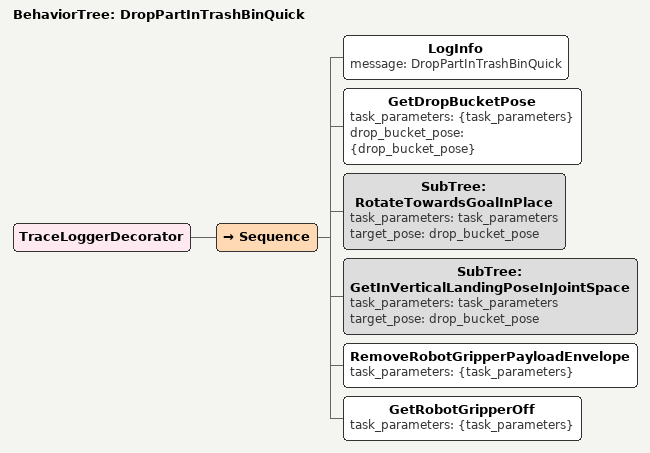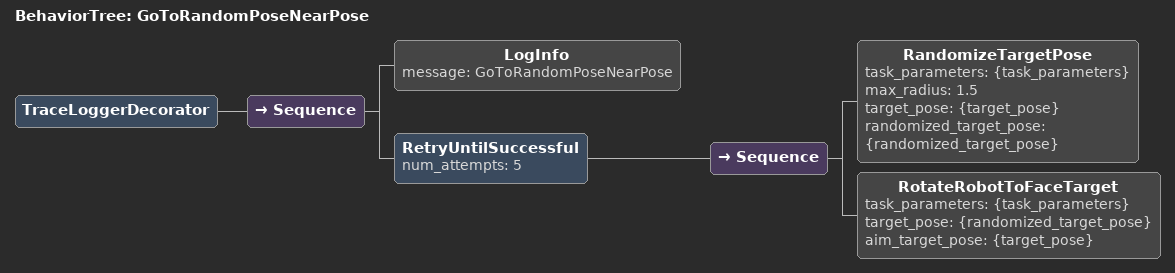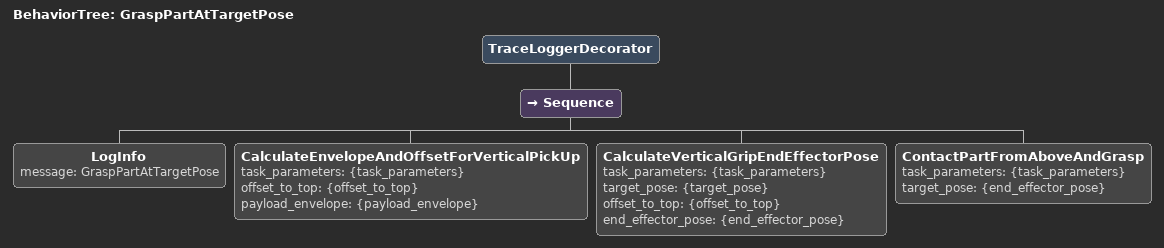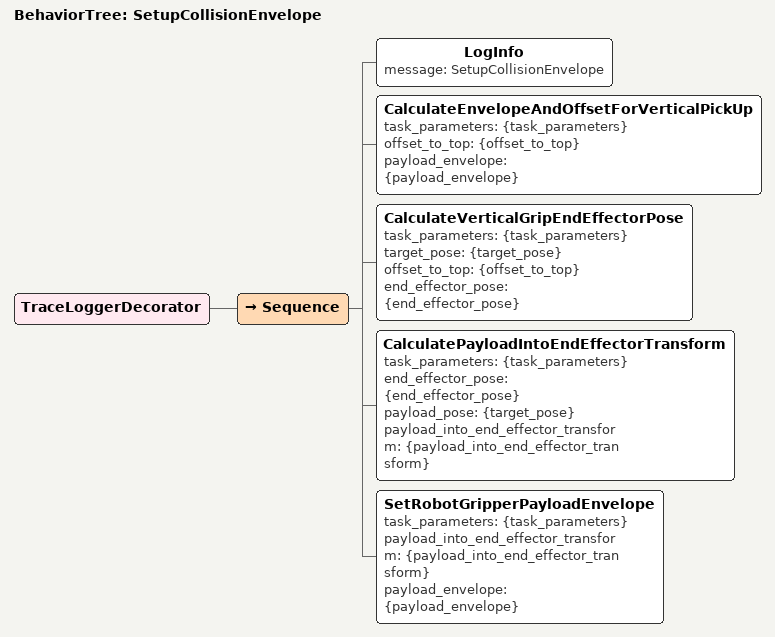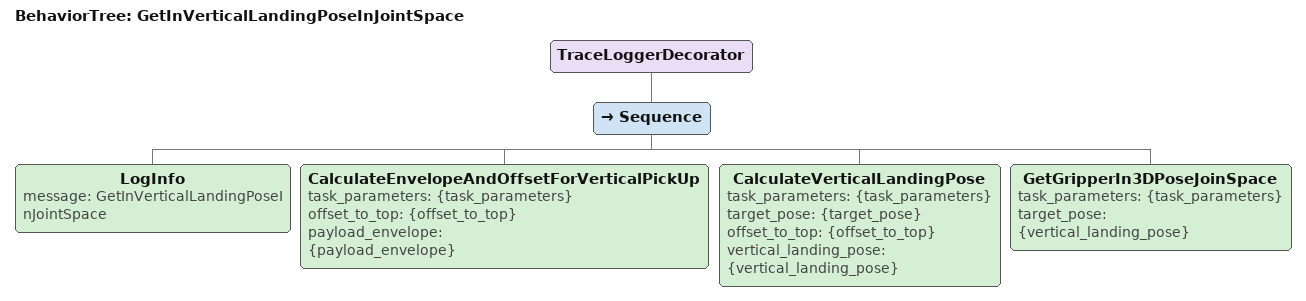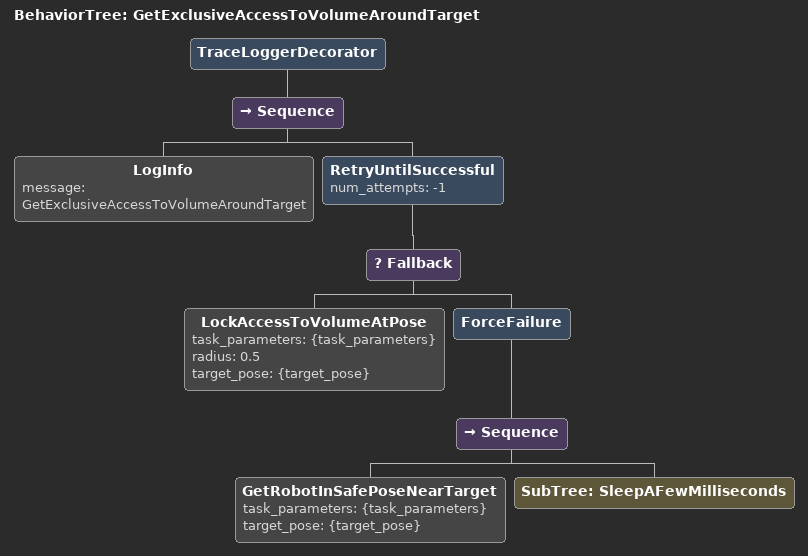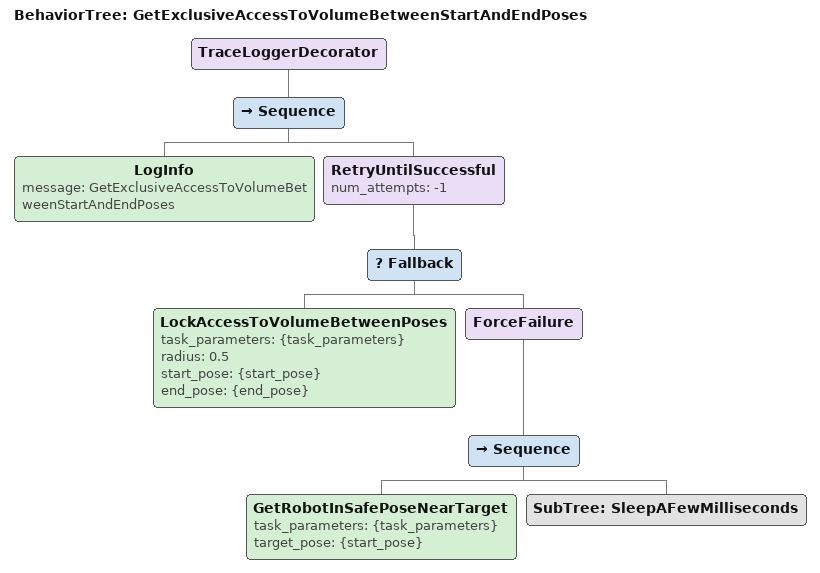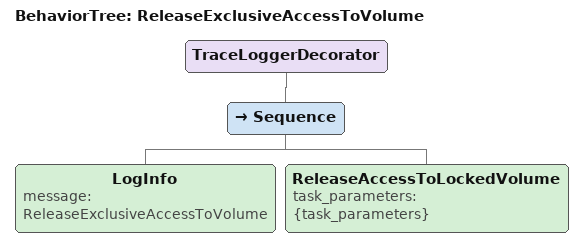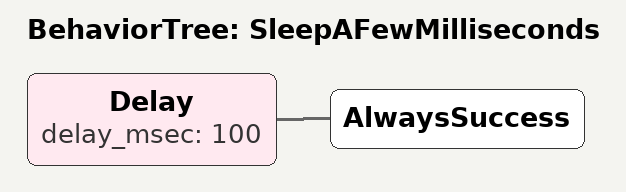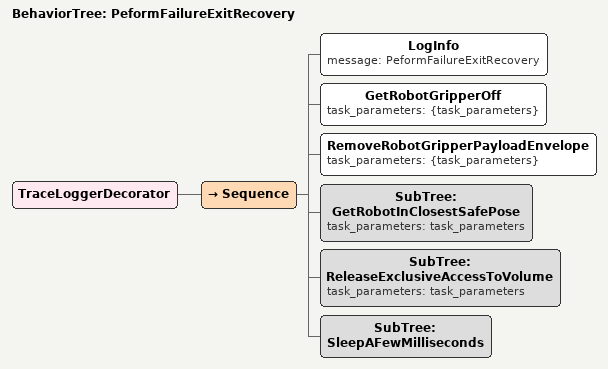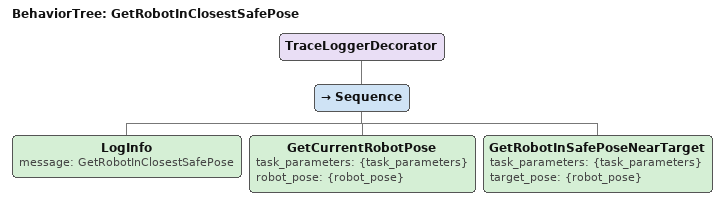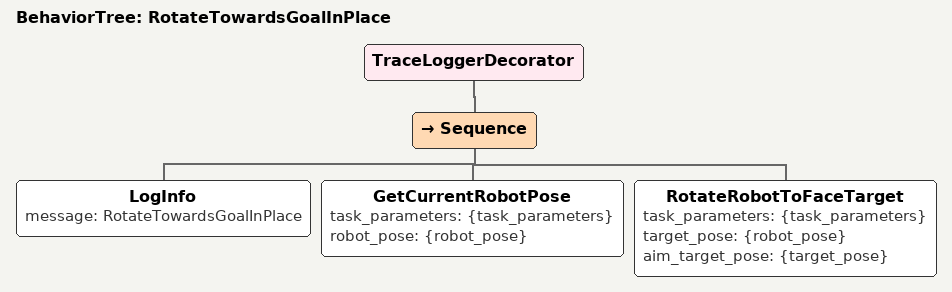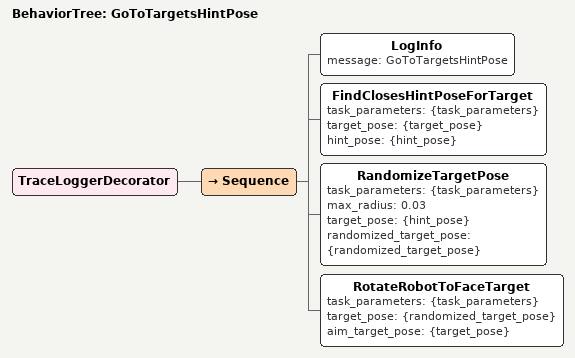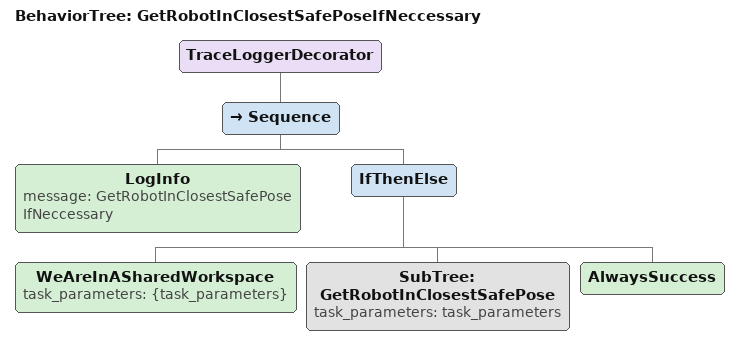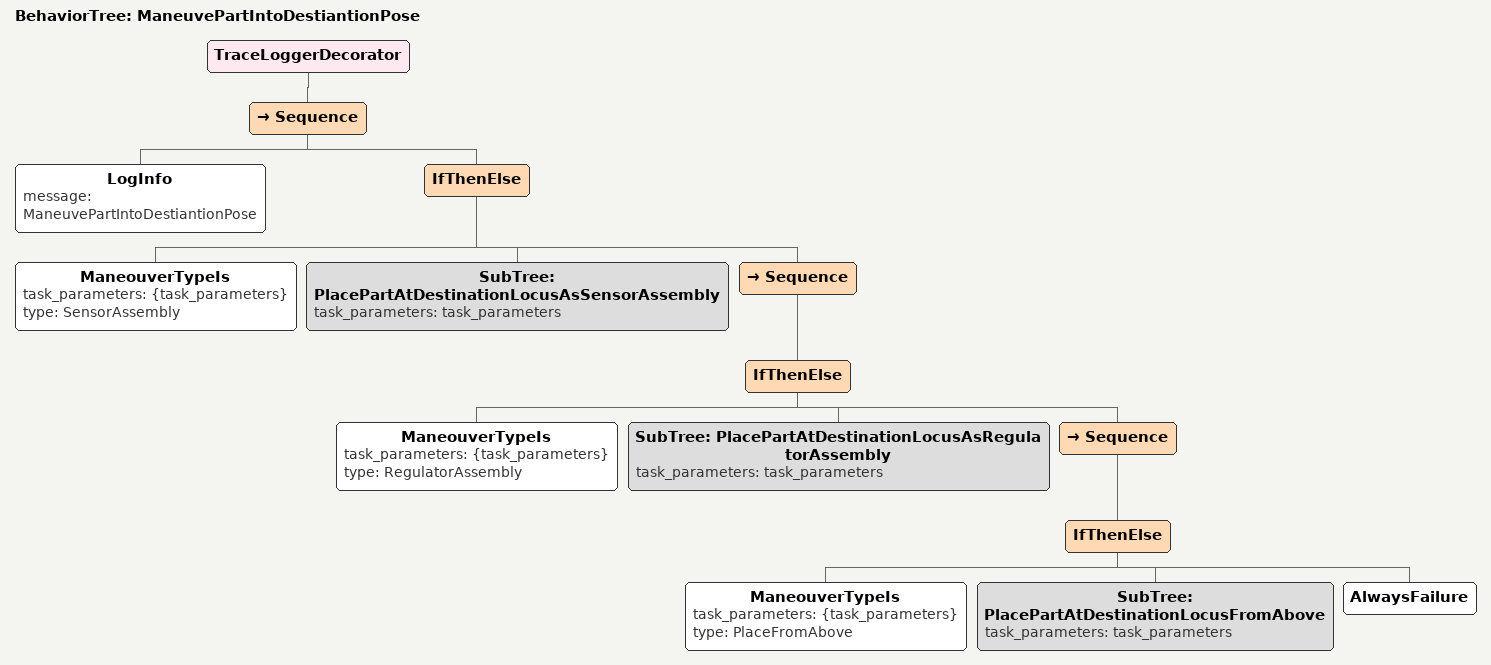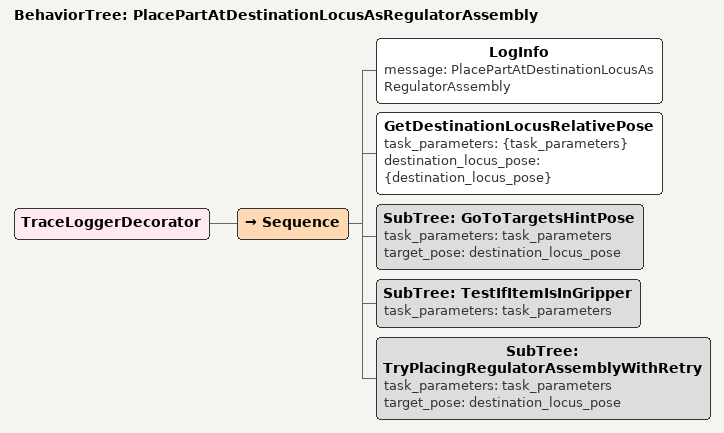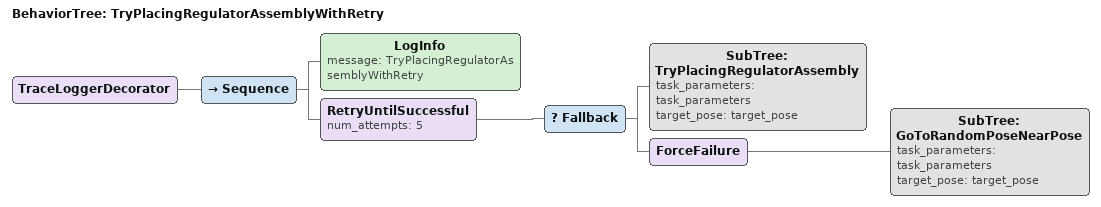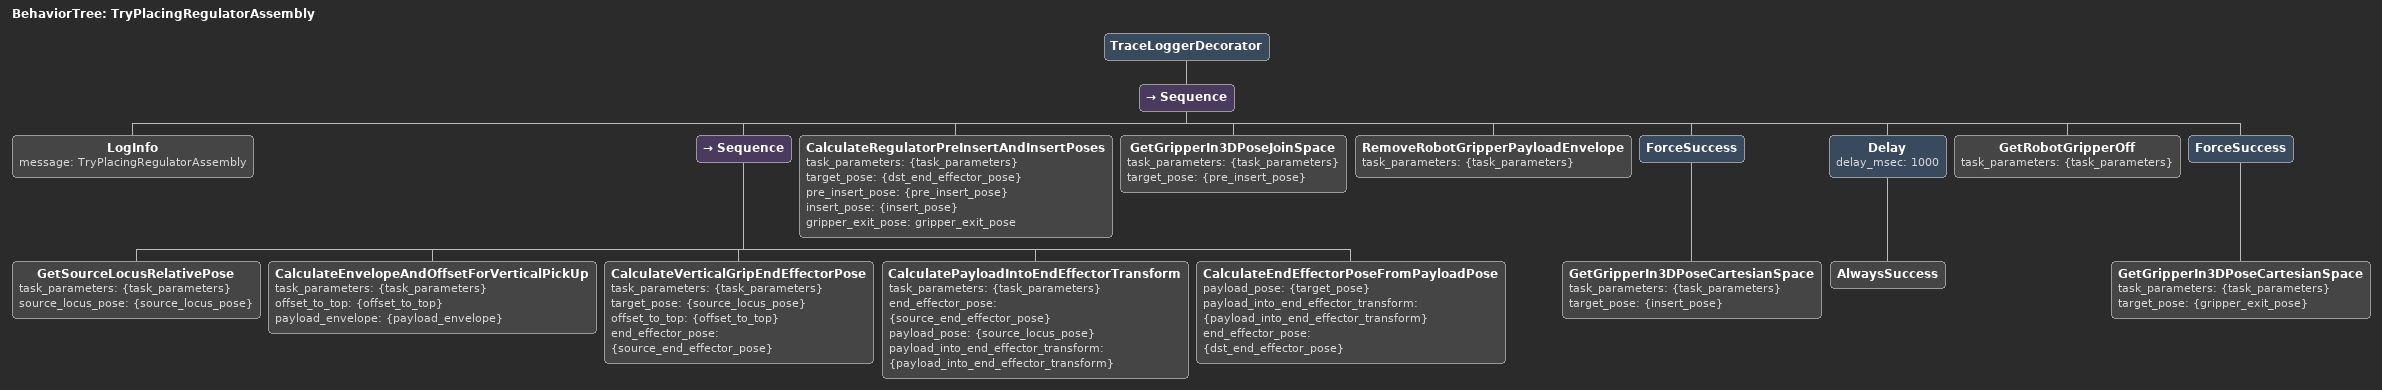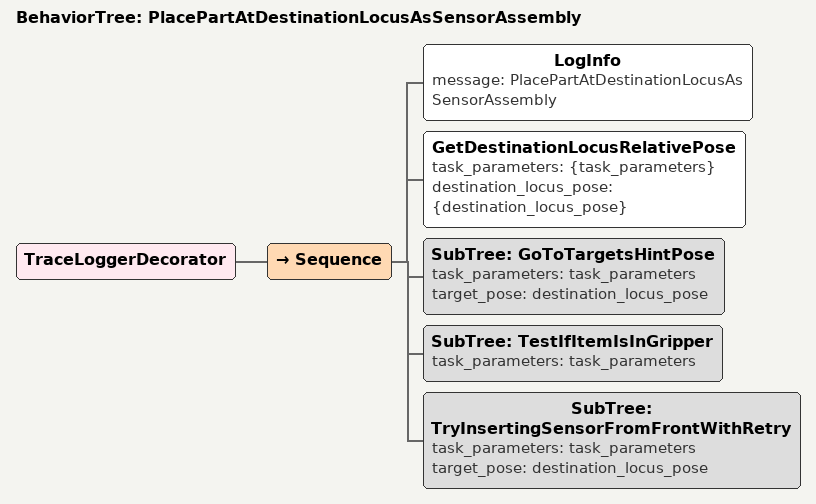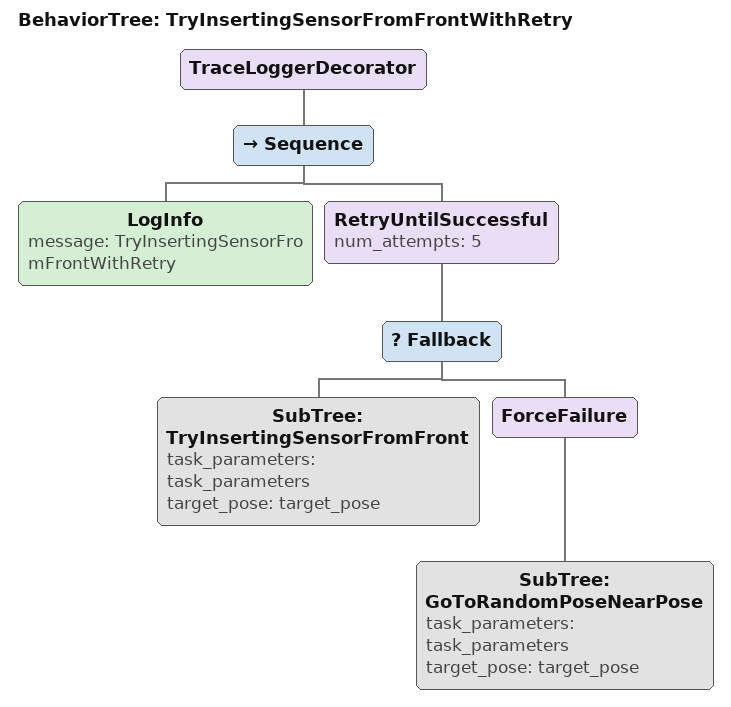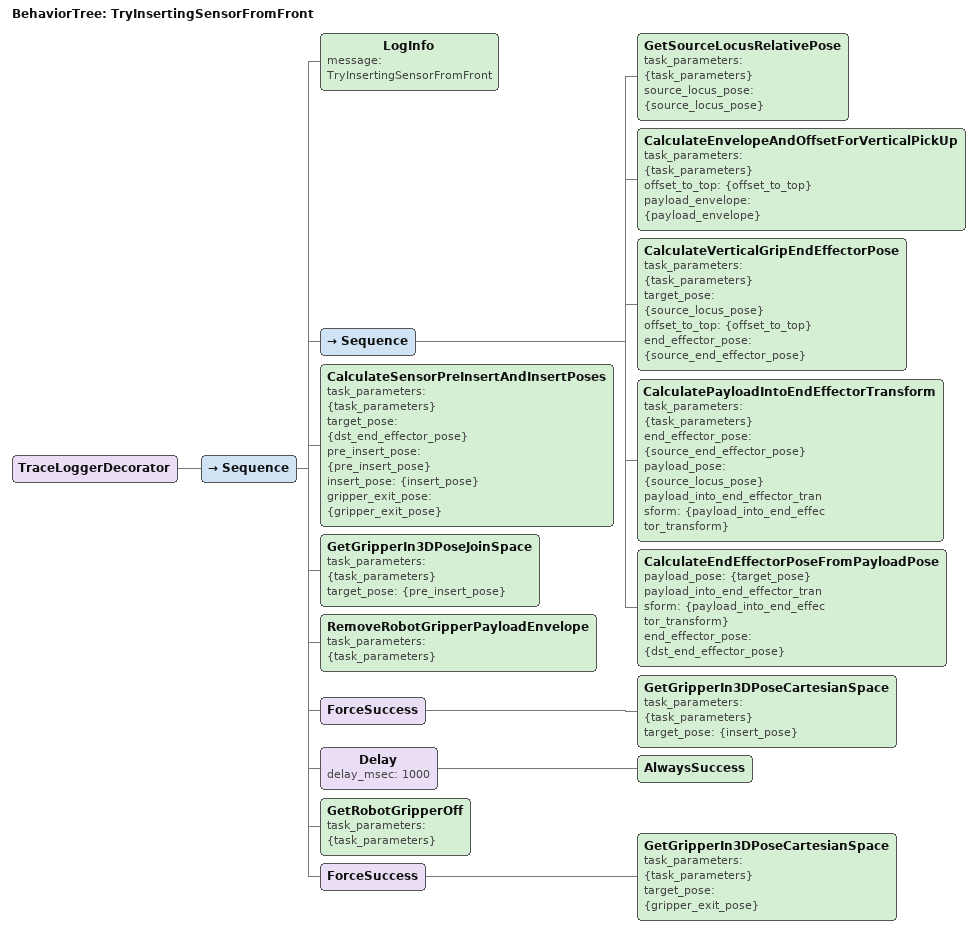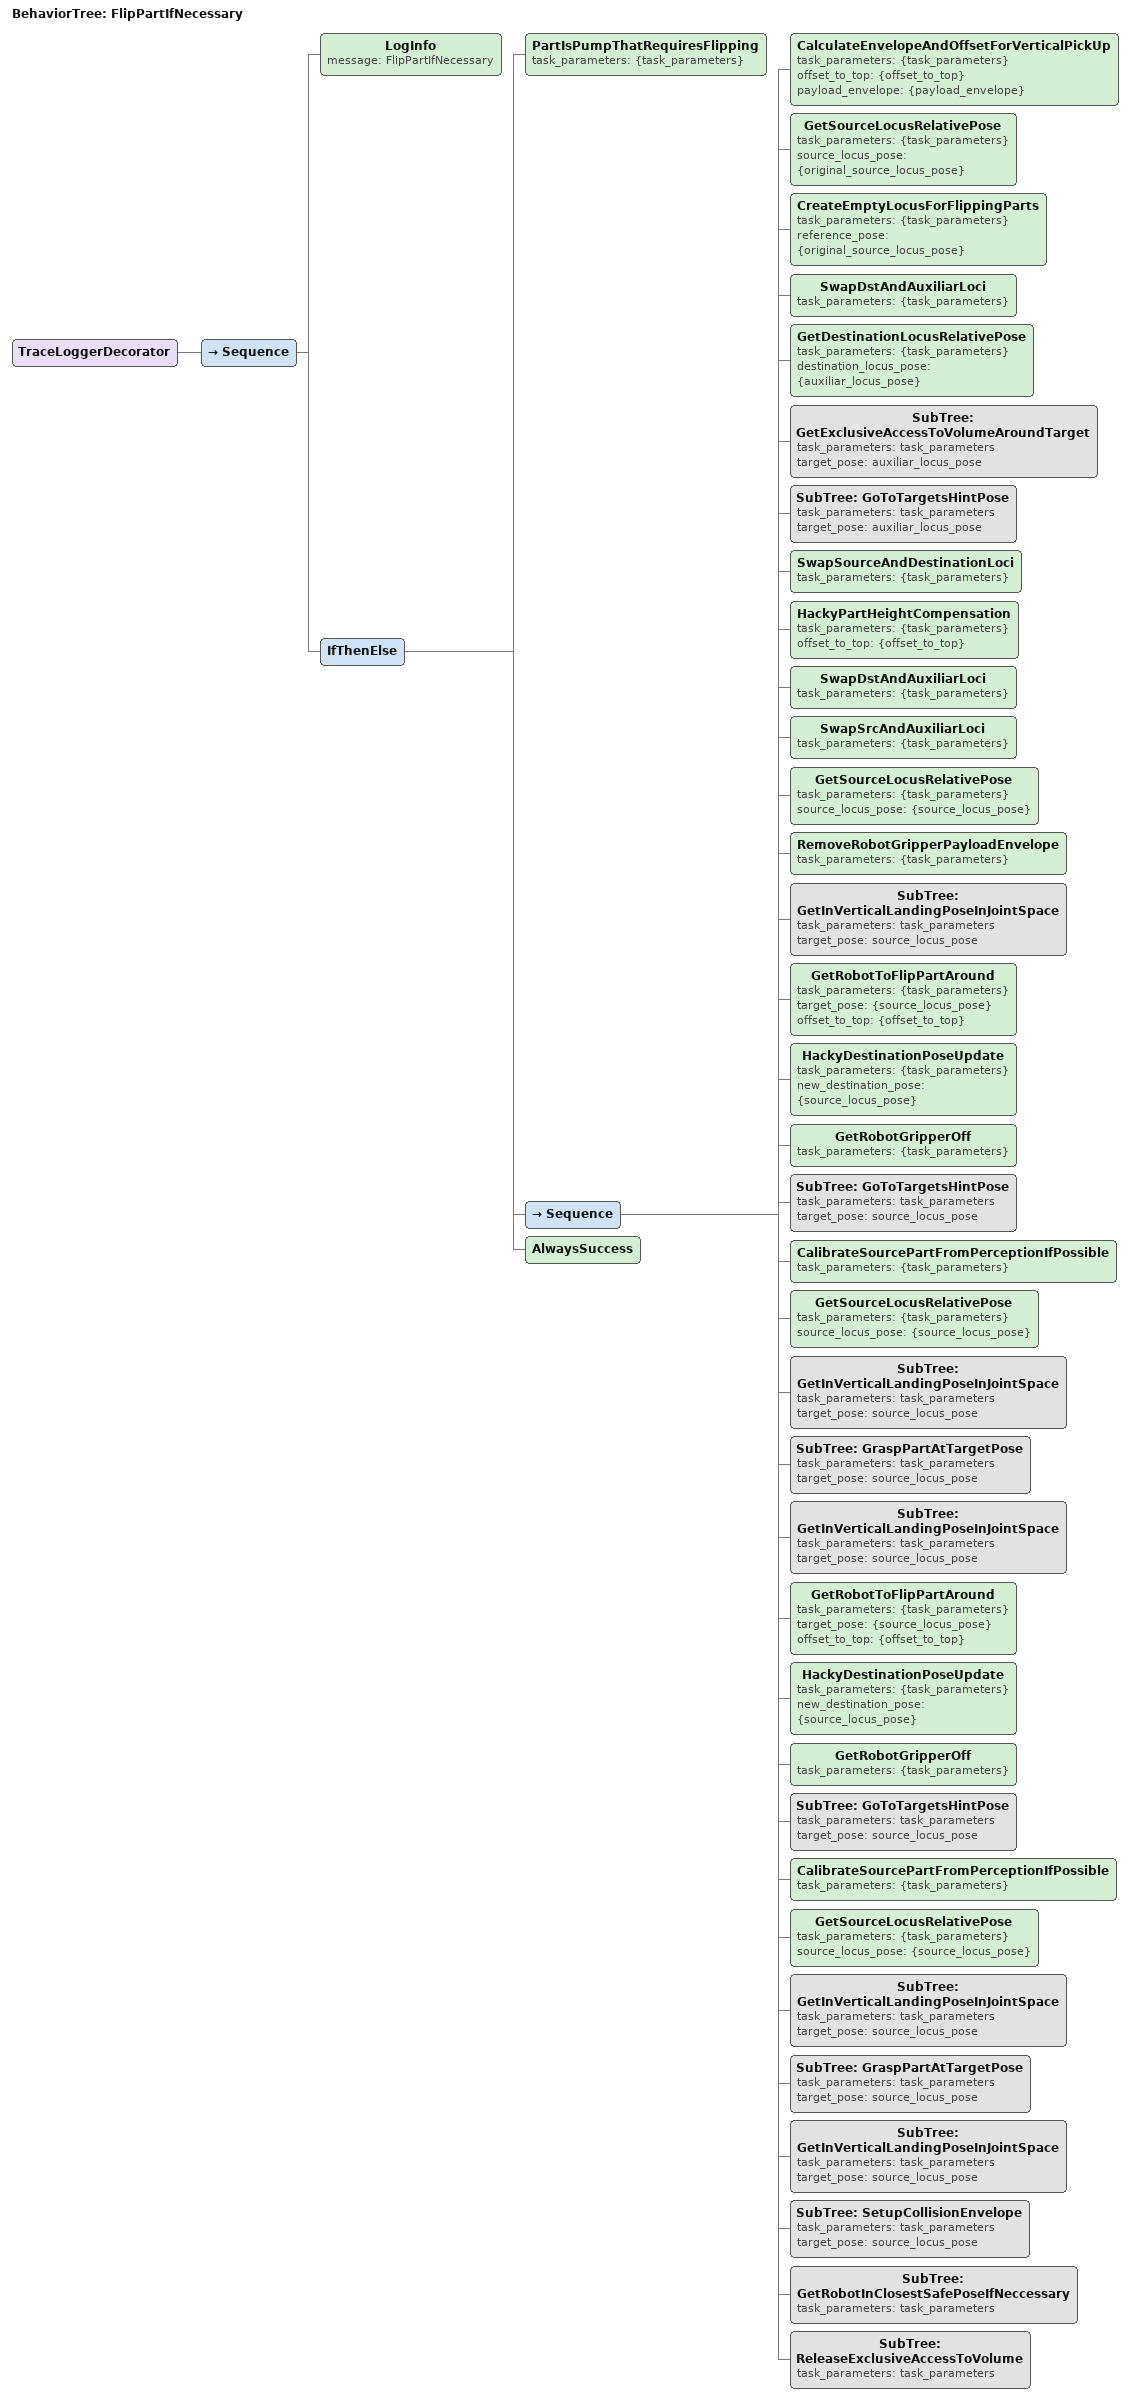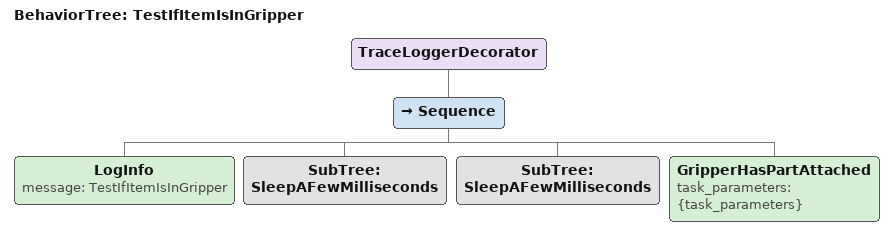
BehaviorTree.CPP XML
<BehaviorTree ID="DropPartInTrashBinQuick">
    <TraceLoggerDecorator>
        <Sequence>
            <LogInfo message="DropPartInTrashBinQuick"/>
            <GetDropBucketPose task_parameters="{task_parameters}" drop_bucket_pose="{drop_bucket_pose}"/>
            <SubTree task_parameters="task_parameters" ID="RotateTowardsGoalInPlace" target_pose="drop_bucket_pose"/>
            <SubTree task_parameters="task_parameters" ID="GetInVerticalLandingPoseInJointSpace" target_pose="drop_bucket_pose"/>
            <RemoveRobotGripperPayloadEnvelope task_parameters="{task_parameters}"/>
            <GetRobotGripperOff task_parameters="{task_parameters}"/>
        </Sequence>
    </TraceLoggerDecorator>
</BehaviorTree>

<BehaviorTree ID="GoToRandomPoseNearPose">
    <TraceLoggerDecorator>
        <Sequence>
            <LogInfo message="GoToRandomPoseNearPose"/>
            <RetryUntilSuccessful num_attempts="5">
                <Sequence>
                    <RandomizeTargetPose task_parameters="{task_parameters}" max_radius="1.5" target_pose="{target_pose}" randomized_target_pose="{randomized_target_pose}"/>
                    <RotateRobotToFaceTarget task_parameters="{task_parameters}" target_pose="{randomized_target_pose}" aim_target_pose="{target_pose}"/>
                </Sequence>
            </RetryUntilSuccessful>
        </Sequence>
    </TraceLoggerDecorator>
</BehaviorTree>

<BehaviorTree ID="GraspPartAtTargetPose">
    <TraceLoggerDecorator>
        <Sequence>
            <LogInfo message="GraspPartAtTargetPose"/>
            <CalculateEnvelopeAndOffsetForVerticalPickUp task_parameters="{task_parameters}" offset_to_top="{offset_to_top}" payload_envelope="{payload_envelope}"/>
            <CalculateVerticalGripEndEffectorPose task_parameters="{task_parameters}" target_pose="{target_pose}" offset_to_top="{offset_to_top}" end_effector_pose="{end_effector_pose}"/>
            <ContactPartFromAboveAndGrasp task_parameters="{task_parameters}" target_pose="{end_effector_pose}"/>
        </Sequence>
    </TraceLoggerDecorator>
</BehaviorTree>

<BehaviorTree ID="SetupCollisionEnvelope">
    <TraceLoggerDecorator>
        <Sequence>
            <LogInfo message="SetupCollisionEnvelope"/>
            <CalculateEnvelopeAndOffsetForVerticalPickUp task_parameters="{task_parameters}" offset_to_top="{offset_to_top}" payload_envelope="{payload_envelope}"/>
            <CalculateVerticalGripEndEffectorPose task_parameters="{task_parameters}" target_pose="{target_pose}" offset_to_top="{offset_to_top}" end_effector_pose="{end_effector_pose}"/>
            <CalculatePayloadIntoEndEffectorTransform task_parameters="{task_parameters}" end_effector_pose="{end_effector_pose}" payload_pose="{target_pose}" payload_into_end_effector_transform="{payload_into_end_effector_transform}"/>
            <SetRobotGripperPayloadEnvelope task_parameters="{task_parameters}" payload_into_end_effector_transform="{payload_into_end_effector_transform}" payload_envelope="{payload_envelope}"/>
        </Sequence>
    </TraceLoggerDecorator>
</BehaviorTree>

<BehaviorTree ID="GetInVerticalLandingPoseInJointSpace">
    <TraceLoggerDecorator>
        <Sequence>
            <LogInfo message="GetInVerticalLandingPoseInJointSpace"/>
            <CalculateEnvelopeAndOffsetForVerticalPickUp task_parameters="{task_parameters}" offset_to_top="{offset_to_top}" payload_envelope="{payload_envelope}"/>
            <CalculateVerticalLandingPose task_parameters="{task_parameters}" target_pose="{target_pose}" offset_to_top="{offset_to_top}" vertical_landing_pose="{vertical_landing_pose}"/>
            <GetGripperIn3DPoseJoinSpace task_parameters="{task_parameters}" target_pose="{vertical_landing_pose}"/>
        </Sequence>
    </TraceLoggerDecorator>
</BehaviorTree>

<BehaviorTree ID="GetExclusiveAccessToVolumeAroundTarget">
    <TraceLoggerDecorator>
        <Sequence>
            <LogInfo message="GetExclusiveAccessToVolumeAroundTarget"/>
            <RetryUntilSuccessful num_attempts="-1">
                <Fallback>
                    <LockAccessToVolumeAtPose task_parameters="{task_parameters}" radius="0.5" target_pose="{target_pose}"/>
                    <ForceFailure>
                        <Sequence>
                            <GetRobotInSafePoseNearTarget task_parameters="{task_parameters}" target_pose="{target_pose}"/>
                            <SubTree ID="SleepAFewMilliseconds"/>
                        </Sequence>
                    </ForceFailure>
                </Fallback>
            </RetryUntilSuccessful>
        </Sequence>
    </TraceLoggerDecorator>
</BehaviorTree>

<BehaviorTree ID="GetExclusiveAccessToVolumeBetweenStartAndEndPoses">
    <TraceLoggerDecorator>
        <Sequence>
            <LogInfo message="GetExclusiveAccessToVolumeBetweenStartAndEndPoses"/>
            <RetryUntilSuccessful num_attempts="-1">
                <Fallback>
                    <LockAccessToVolumeBetweenPoses task_parameters="{task_parameters}" radius="0.5" start_pose="{start_pose}" end_pose="{end_pose}"/>
                    <ForceFailure>
                        <Sequence>
                            <GetRobotInSafePoseNearTarget task_parameters="{task_parameters}" target_pose="{start_pose}"/>
                            <SubTree ID="SleepAFewMilliseconds"/>
                        </Sequence>
                    </ForceFailure>
                </Fallback>
            </RetryUntilSuccessful>
        </Sequence>
    </TraceLoggerDecorator>
</BehaviorTree>

<BehaviorTree ID="ReleaseExclusiveAccessToVolume">
    <TraceLoggerDecorator>
        <Sequence>
            <LogInfo message="ReleaseExclusiveAccessToVolume"/>
            <ReleaseAccessToLockedVolume task_parameters="{task_parameters}"/>
        </Sequence>
    </TraceLoggerDecorator>
</BehaviorTree>

<BehaviorTree ID="SleepAFewMilliseconds">
    <Delay delay_msec="100">
        <AlwaysSuccess/>
    </Delay>
</BehaviorTree>

<BehaviorTree ID="PeformFailureExitRecovery">
    <TraceLoggerDecorator>
        <Sequence>
            <LogInfo message="PeformFailureExitRecovery"/>
            <GetRobotGripperOff task_parameters="{task_parameters}"/>
            <RemoveRobotGripperPayloadEnvelope task_parameters="{task_parameters}"/>
            <SubTree task_parameters="task_parameters" ID="GetRobotInClosestSafePose"/>
            <!-- finally release access to the space if we are still holding it -->
            <SubTree task_parameters="task_parameters" ID="ReleaseExclusiveAccessToVolume"/>
            <SubTree ID="SleepAFewMilliseconds"/>
        </Sequence>
    </TraceLoggerDecorator>
</BehaviorTree>

<BehaviorTree ID="GetRobotInClosestSafePose">
    <TraceLoggerDecorator>
        <Sequence>
            <LogInfo message="GetRobotInClosestSafePose"/>
            <GetCurrentRobotPose task_parameters="{task_parameters}" robot_pose="{robot_pose}"/>
            <GetRobotInSafePoseNearTarget task_parameters="{task_parameters}" target_pose="{robot_pose}"/>
        </Sequence>
    </TraceLoggerDecorator>
</BehaviorTree>

<BehaviorTree ID="RotateTowardsGoalInPlace">
    <TraceLoggerDecorator>
        <Sequence>
            <LogInfo message="RotateTowardsGoalInPlace"/>
            <GetCurrentRobotPose task_parameters="{task_parameters}" robot_pose="{robot_pose}"/>
            <RotateRobotToFaceTarget task_parameters="{task_parameters}" target_pose="{robot_pose}" aim_target_pose="{target_pose}"/>
        </Sequence>
    </TraceLoggerDecorator>
</BehaviorTree>

<BehaviorTree ID="GoToTargetsHintPose">
    <TraceLoggerDecorator>
        <Sequence>
            <LogInfo message="GoToTargetsHintPose"/>
            <FindClosesHintPoseForTarget task_parameters="{task_parameters}" target_pose="{target_pose}" hint_pose="{hint_pose}"/>
            <RandomizeTargetPose task_parameters="{task_parameters}" max_radius="0.03" target_pose="{hint_pose}" randomized_target_pose="{randomized_target_pose}"/>
            <RotateRobotToFaceTarget task_parameters="{task_parameters}" target_pose="{randomized_target_pose}" aim_target_pose="{target_pose}"/>
        </Sequence>
    </TraceLoggerDecorator>
</BehaviorTree>

<BehaviorTree ID="GetRobotInClosestSafePoseIfNeccessary">
    <TraceLoggerDecorator>
        <Sequence>
            <LogInfo message="GetRobotInClosestSafePoseIfNeccessary"/>
            <IfThenElse>
                <WeAreInASharedWorkspace task_parameters="{task_parameters}"/>
                <SubTree task_parameters="task_parameters" ID="GetRobotInClosestSafePose"/>
                <AlwaysSuccess/>
            </IfThenElse>
        </Sequence>
    </TraceLoggerDecorator>
</BehaviorTree>

<BehaviorTree ID="ManeuvePartIntoDestiantionPose">
    <TraceLoggerDecorator>
        <Sequence>
            <LogInfo message="ManeuvePartIntoDestiantionPose"/>
            <IfThenElse>
                <ManeouverTypeIs task_parameters="{task_parameters}" type="SensorAssembly"/>
                <SubTree task_parameters="task_parameters" ID="PlacePartAtDestinationLocusAsSensorAssembly"/>
                <Sequence>
                    <IfThenElse>
                        <ManeouverTypeIs task_parameters="{task_parameters}" type="RegulatorAssembly"/>
                        <SubTree task_parameters="task_parameters" ID="PlacePartAtDestinationLocusAsRegulatorAssembly"/>
                        <Sequence>
                            <IfThenElse>
                                <ManeouverTypeIs task_parameters="{task_parameters}" type="PlaceFromAbove"/>
                                <SubTree task_parameters="task_parameters" ID="PlacePartAtDestinationLocusFromAbove"/>
                                <AlwaysFailure/> <!-- indicate an error -->
                            </IfThenElse>
                        </Sequence>
                    </IfThenElse>
                </Sequence>
            </IfThenElse>
        </Sequence>
    </TraceLoggerDecorator>
</BehaviorTree>

<BehaviorTree ID="PlacePartAtDestinationLocusAsRegulatorAssembly">
    <TraceLoggerDecorator>
        <Sequence>
            <LogInfo message="PlacePartAtDestinationLocusAsRegulatorAssembly"/>
            <GetDestinationLocusRelativePose task_parameters="{task_parameters}" destination_locus_pose="{destination_locus_pose}"/>
            <SubTree task_parameters="task_parameters" ID="GoToTargetsHintPose" target_pose="destination_locus_pose"/>
            <SubTree task_parameters="task_parameters" ID="TestIfItemIsInGripper"/>
            <SubTree task_parameters="task_parameters" ID="TryPlacingRegulatorAssemblyWithRetry" target_pose="destination_locus_pose"/>
        </Sequence>
    </TraceLoggerDecorator>
</BehaviorTree>

<BehaviorTree ID="TryPlacingRegulatorAssemblyWithRetry">
    <TraceLoggerDecorator>
        <Sequence>
            <LogInfo message="TryPlacingRegulatorAssemblyWithRetry"/>
            <RetryUntilSuccessful num_attempts="5">
                <Fallback>
                    <SubTree task_parameters="task_parameters" ID="TryPlacingRegulatorAssembly" target_pose="target_pose"/>
                    <ForceFailure>
                        <SubTree task_parameters="task_parameters" ID="GoToRandomPoseNearPose" target_pose="target_pose"/>
                    </ForceFailure>
                </Fallback>
            </RetryUntilSuccessful>
        </Sequence>
    </TraceLoggerDecorator>
</BehaviorTree>

<BehaviorTree ID="TryPlacingRegulatorAssembly">
    <TraceLoggerDecorator>
        <Sequence>
            <LogInfo message="TryPlacingRegulatorAssembly"/>
            <Sequence>
                <GetSourceLocusRelativePose task_parameters="{task_parameters}" source_locus_pose="{source_locus_pose}"/>
                <CalculateEnvelopeAndOffsetForVerticalPickUp task_parameters="{task_parameters}" offset_to_top="{offset_to_top}" payload_envelope="{payload_envelope}"/>
                <CalculateVerticalGripEndEffectorPose task_parameters="{task_parameters}" target_pose="{source_locus_pose}" offset_to_top="{offset_to_top}" end_effector_pose="{source_end_effector_pose}"/>
                <CalculatePayloadIntoEndEffectorTransform task_parameters="{task_parameters}" end_effector_pose="{source_end_effector_pose}" payload_pose="{source_locus_pose}" payload_into_end_effector_transform="{payload_into_end_effector_transform}"/>
                <CalculateEndEffectorPoseFromPayloadPose payload_pose="{target_pose}" payload_into_end_effector_transform="{payload_into_end_effector_transform}" end_effector_pose="{dst_end_effector_pose}"/>
            </Sequence>
            <CalculateRegulatorPreInsertAndInsertPoses task_parameters="{task_parameters}" target_pose="{dst_end_effector_pose}" pre_insert_pose="{pre_insert_pose}" insert_pose="{insert_pose}" gripper_exit_pose="gripper_exit_pose"/>
            <GetGripperIn3DPoseJoinSpace task_parameters="{task_parameters}" target_pose="{pre_insert_pose}"/>
            <RemoveRobotGripperPayloadEnvelope task_parameters="{task_parameters}"/>
            <ForceSuccess>
                <GetGripperIn3DPoseCartesianSpace task_parameters="{task_parameters}" target_pose="{insert_pose}"/>
            </ForceSuccess>
            <Delay delay_msec="1000">
                <AlwaysSuccess/>
            </Delay>
            <GetRobotGripperOff task_parameters="{task_parameters}"/>
            <ForceSuccess>
                <GetGripperIn3DPoseCartesianSpace task_parameters="{task_parameters}" target_pose="{gripper_exit_pose}"/>
            </ForceSuccess>
        </Sequence>
    </TraceLoggerDecorator>
</BehaviorTree>

<BehaviorTree ID="PlacePartAtDestinationLocusAsSensorAssembly">
    <TraceLoggerDecorator>
        <Sequence>
            <LogInfo message="PlacePartAtDestinationLocusAsSensorAssembly"/>
            <GetDestinationLocusRelativePose task_parameters="{task_parameters}" destination_locus_pose="{destination_locus_pose}"/>
            <SubTree task_parameters="task_parameters" ID="GoToTargetsHintPose" target_pose="destination_locus_pose"/>
            <SubTree task_parameters="task_parameters" ID="TestIfItemIsInGripper"/>
            <SubTree task_parameters="task_parameters" ID="TryInsertingSensorFromFrontWithRetry" target_pose="destination_locus_pose"/>
        </Sequence>
    </TraceLoggerDecorator>
</BehaviorTree>

<BehaviorTree ID="TryInsertingSensorFromFrontWithRetry">
    <TraceLoggerDecorator>
        <Sequence>
            <LogInfo message="TryInsertingSensorFromFrontWithRetry"/>
            <RetryUntilSuccessful num_attempts="5">
                <Fallback>
                    <SubTree task_parameters="task_parameters" ID="TryInsertingSensorFromFront" target_pose="target_pose"/>
                    <ForceFailure>
                        <SubTree task_parameters="task_parameters" ID="GoToRandomPoseNearPose" target_pose="target_pose"/>
                    </ForceFailure>
                </Fallback>
            </RetryUntilSuccessful>
        </Sequence>
    </TraceLoggerDecorator>
</BehaviorTree>

<BehaviorTree ID="TryInsertingSensorFromFront">
    <TraceLoggerDecorator>
        <Sequence>
            <LogInfo message="TryInsertingSensorFromFront"/>
            <Sequence>
                <GetSourceLocusRelativePose task_parameters="{task_parameters}" source_locus_pose="{source_locus_pose}"/>
                <CalculateEnvelopeAndOffsetForVerticalPickUp task_parameters="{task_parameters}" offset_to_top="{offset_to_top}" payload_envelope="{payload_envelope}"/>
                <CalculateVerticalGripEndEffectorPose task_parameters="{task_parameters}" target_pose="{source_locus_pose}" offset_to_top="{offset_to_top}" end_effector_pose="{source_end_effector_pose}"/>
                <CalculatePayloadIntoEndEffectorTransform task_parameters="{task_parameters}" end_effector_pose="{source_end_effector_pose}" payload_pose="{source_locus_pose}" payload_into_end_effector_transform="{payload_into_end_effector_transform}"/>
                <CalculateEndEffectorPoseFromPayloadPose payload_pose="{target_pose}" payload_into_end_effector_transform="{payload_into_end_effector_transform}" end_effector_pose="{dst_end_effector_pose}"/>
            </Sequence>
            <CalculateSensorPreInsertAndInsertPoses task_parameters="{task_parameters}" target_pose="{dst_end_effector_pose}" pre_insert_pose="{pre_insert_pose}" insert_pose="{insert_pose}" gripper_exit_pose="{gripper_exit_pose}"/>
            <GetGripperIn3DPoseJoinSpace task_parameters="{task_parameters}" target_pose="{pre_insert_pose}"/>
            <RemoveRobotGripperPayloadEnvelope task_parameters="{task_parameters}"/>
            <ForceSuccess>
                <GetGripperIn3DPoseCartesianSpace task_parameters="{task_parameters}" target_pose="{insert_pose}"/>
            </ForceSuccess>
            <Delay delay_msec="1000">
                <AlwaysSuccess/>
            </Delay>
            <GetRobotGripperOff task_parameters="{task_parameters}"/>
            <ForceSuccess>
                <GetGripperIn3DPoseCartesianSpace task_parameters="{task_parameters}" target_pose="{gripper_exit_pose}"/>
            </ForceSuccess>
        </Sequence>
    </TraceLoggerDecorator>
</BehaviorTree>

<BehaviorTree ID="FlipPartIfNecessary">
    <TraceLoggerDecorator>
        <Sequence>
            <LogInfo message="FlipPartIfNecessary"/>
            <IfThenElse>
                <PartIsPumpThatRequiresFlipping task_parameters="{task_parameters}"/>
                <Sequence>
                    <CalculateEnvelopeAndOffsetForVerticalPickUp task_parameters="{task_parameters}" offset_to_top="{offset_to_top}" payload_envelope="{payload_envelope}"/>
                    <GetSourceLocusRelativePose task_parameters="{task_parameters}" source_locus_pose="{original_source_locus_pose}"/>
                    <CreateEmptyLocusForFlippingParts task_parameters="{task_parameters}" reference_pose="{original_source_locus_pose}"/>
                    <SwapDstAndAuxiliarLoci task_parameters="{task_parameters}"/>
                    <GetDestinationLocusRelativePose task_parameters="{task_parameters}" destination_locus_pose="{auxiliar_locus_pose}"/>
                    <SubTree task_parameters="task_parameters" ID="GetExclusiveAccessToVolumeAroundTarget" target_pose="auxiliar_locus_pose"/>
                    <SubTree task_parameters="task_parameters" ID="GoToTargetsHintPose" target_pose="auxiliar_locus_pose"/>
                    <SwapSourceAndDestinationLoci task_parameters="{task_parameters}"/>
                    <HackyPartHeightCompensation task_parameters="{task_parameters}" offset_to_top="{offset_to_top}"/>
                    <SwapDstAndAuxiliarLoci task_parameters="{task_parameters}"/>
                    <SwapSrcAndAuxiliarLoci task_parameters="{task_parameters}"/>
                    <!-- from now on we proceed as if the auxiliar locus had always been the source locus -->
                    <GetSourceLocusRelativePose task_parameters="{task_parameters}" source_locus_pose="{source_locus_pose}"/>
                    <RemoveRobotGripperPayloadEnvelope task_parameters="{task_parameters}"/>
                    <SubTree task_parameters="task_parameters" ID="GetInVerticalLandingPoseInJointSpace" target_pose="source_locus_pose"/>
                    <GetRobotToFlipPartAround task_parameters="{task_parameters}" target_pose="{source_locus_pose}" offset_to_top="{offset_to_top}"/>
                    <HackyDestinationPoseUpdate task_parameters="{task_parameters}" new_destination_pose="{source_locus_pose}"/>
                    <GetRobotGripperOff task_parameters="{task_parameters}"/>
                    <SubTree task_parameters="task_parameters" ID="GoToTargetsHintPose" target_pose="source_locus_pose"/>
                    <CalibrateSourcePartFromPerceptionIfPossible task_parameters="{task_parameters}"/>
                    <GetSourceLocusRelativePose task_parameters="{task_parameters}" source_locus_pose="{source_locus_pose}"/>
                    <SubTree task_parameters="task_parameters" ID="GetInVerticalLandingPoseInJointSpace" target_pose="source_locus_pose"/>
                    <SubTree task_parameters="task_parameters" ID="GraspPartAtTargetPose" target_pose="source_locus_pose"/>
                    <SubTree task_parameters="task_parameters" ID="GetInVerticalLandingPoseInJointSpace" target_pose="source_locus_pose"/>
                    <GetRobotToFlipPartAround task_parameters="{task_parameters}" target_pose="{source_locus_pose}" offset_to_top="{offset_to_top}"/>
                    <HackyDestinationPoseUpdate task_parameters="{task_parameters}" new_destination_pose="{source_locus_pose}"/>
                    <GetRobotGripperOff task_parameters="{task_parameters}"/>
                    <SubTree task_parameters="task_parameters" ID="GoToTargetsHintPose" target_pose="source_locus_pose"/>
                    <CalibrateSourcePartFromPerceptionIfPossible task_parameters="{task_parameters}"/>
                    <GetSourceLocusRelativePose task_parameters="{task_parameters}" source_locus_pose="{source_locus_pose}"/>
                    <SubTree task_parameters="task_parameters" ID="GetInVerticalLandingPoseInJointSpace" target_pose="source_locus_pose"/>
                    <SubTree task_parameters="task_parameters" ID="GraspPartAtTargetPose" target_pose="source_locus_pose"/>
                    <SubTree task_parameters="task_parameters" ID="GetInVerticalLandingPoseInJointSpace" target_pose="source_locus_pose"/>
                    <SubTree task_parameters="task_parameters" ID="SetupCollisionEnvelope" target_pose="source_locus_pose"/>
                    <SubTree task_parameters="task_parameters" ID="GetRobotInClosestSafePoseIfNeccessary"/>
                    <SubTree task_parameters="task_parameters" ID="ReleaseExclusiveAccessToVolume"/>
                </Sequence>
                <AlwaysSuccess/>
            </IfThenElse>
        </Sequence>
    </TraceLoggerDecorator>
</BehaviorTree>

<BehaviorTree ID="TestIfItemIsInGripper">
    <TraceLoggerDecorator>
        <Sequence>
            <LogInfo message="TestIfItemIsInGripper"/>
            <SubTree ID="SleepAFewMilliseconds"/>
            <SubTree ID="SleepAFewMilliseconds"/>
            <GripperHasPartAttached task_parameters="{task_parameters}"/>
        </Sequence>
    </TraceLoggerDecorator>
</BehaviorTree>
